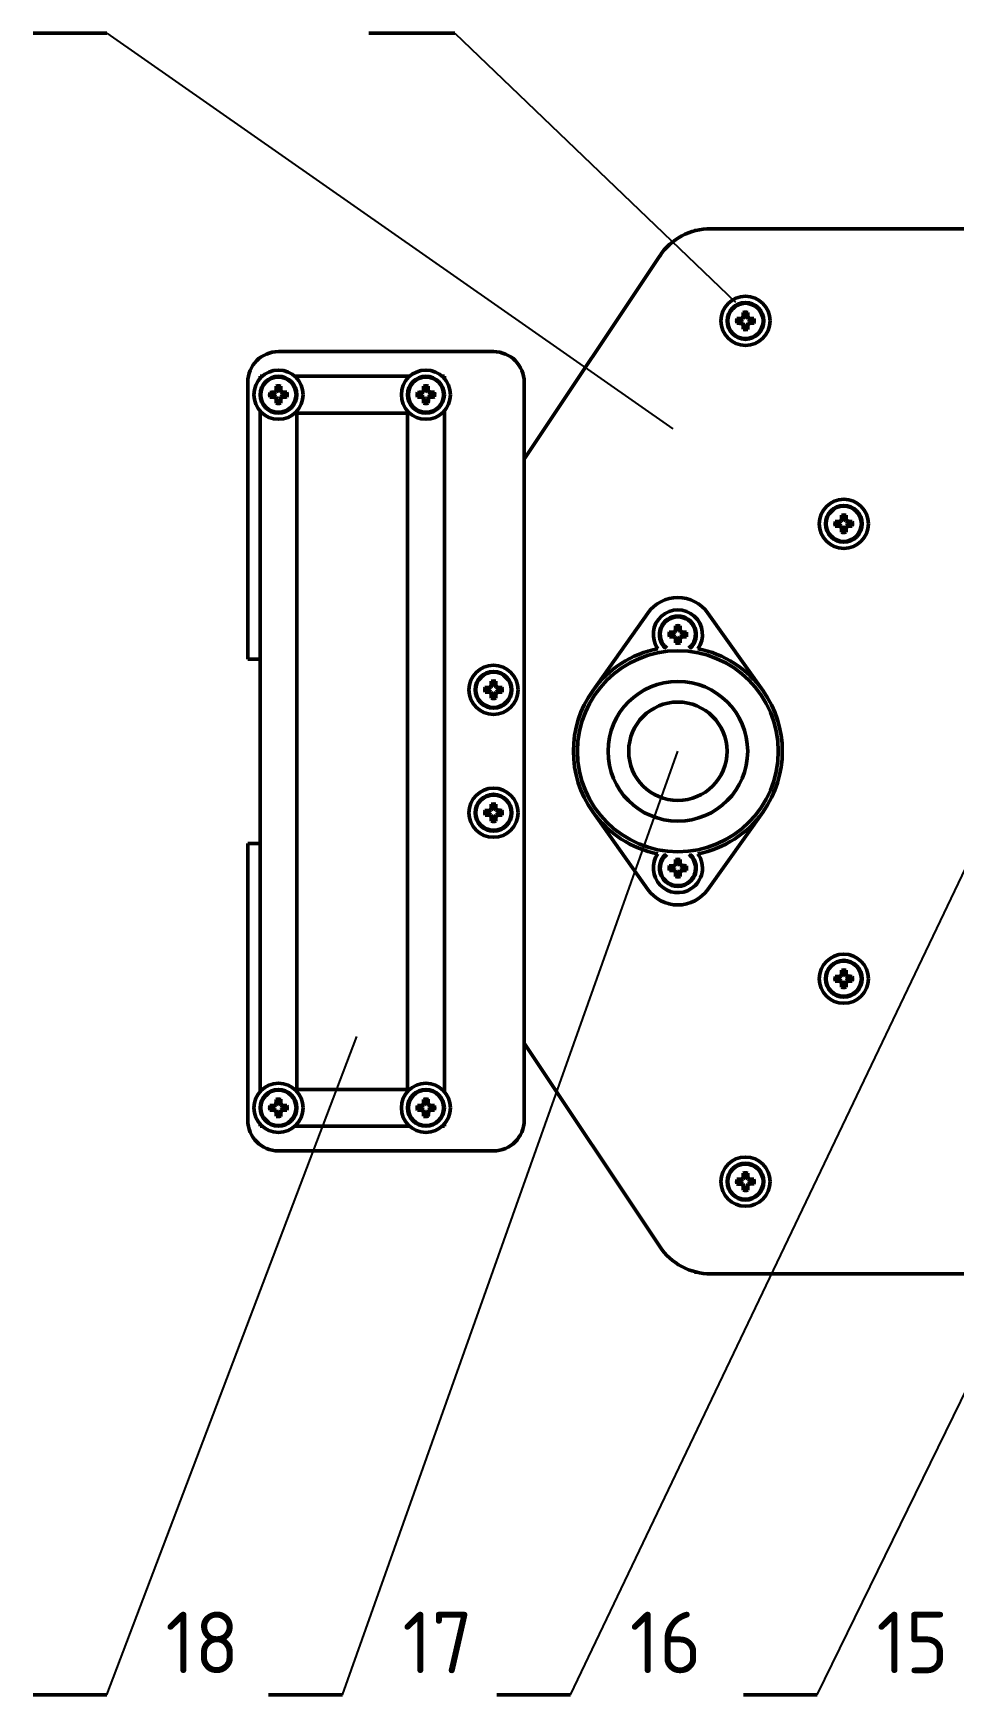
# Model space of a CAD drawing. Header units: inches. Extents: x -1846 to 3013, y 0 to 1997.
# Drawn here: x 2517.6 to 2592.5, y 273.9 to 409.1 of the extents above; entities that cross this region are included whole.
import ezdxf

# ---------------------------------------------------------------- set-up
doc = ezdxf.new("R2010")
doc.units = ezdxf.units.IN
doc.layers.add('Basic', color=7, linetype='Continuous', lineweight=50)
doc.layers.add('Thin', color=3, linetype='Continuous', lineweight=25)
doc.styles.add('Annotative', font='')
doc.styles.get('Annotative').set_extended_font_data('TCVN 7284', italic=True)

msp = doc.modelspace()

# ---------------------------------------------------------------- linework, layer by layer
at = {"layer": 'Basic'}
for p, q in [((2523.61, 409.08), (2517.61, 409.08)), ((2551.92, 409.08), (2544.92, 409.08)), ((2571.56, 393.04), (2571.56, 393.18)), ((2637.31, 393.18), (2572.74, 393.18)), ((2557.56, 374.43), (2568.58, 390.96)), ((2575.11, 385.79), (2574.87, 385.87)), ((2575.11, 385.57), (2574.87, 385.49)), ((2575.2, 385.79), (2575.11, 385.79)), ((2575.11, 385.57), (2575.21, 385.57)), ((2575.2, 385.79), (2575.19, 385.88)), ((2575.21, 385.57), (2575.19, 385.48)), ((2575.38, 385.86), (2575.2, 385.79)), ((2575.21, 385.57), (2575.38, 385.5)), ((2575.38, 385.86), (2575.31, 385.93)), ((2575.38, 385.5), (2575.31, 385.43)), ((2575.45, 386.04), (2575.36, 386.06)), ((2575.45, 386.13), (2575.37, 386.37)), ((2575.46, 385.33), (2575.37, 385.31)), ((2575.45, 386.04), (2575.38, 385.86)), ((2575.38, 385.5), (2575.46, 385.33)), ((2575.46, 385.23), (2575.38, 384.99)), ((2575.45, 386.13), (2575.45, 386.04)), ((2575.46, 385.33), (2575.46, 385.23)), ((2575.67, 386.14), (2575.75, 386.37)), ((2575.67, 386.04), (2575.67, 386.14)), ((2575.67, 386.04), (2575.76, 386.06)), ((2575.74, 385.86), (2575.67, 386.04)), ((2575.67, 385.33), (2575.74, 385.5)), ((2575.67, 385.33), (2575.76, 385.31)), ((2575.67, 385.23), (2575.67, 385.33)), ((2575.67, 385.23), (2575.75, 384.99)), ((2575.74, 385.86), (2575.81, 385.93)), ((2575.92, 385.79), (2575.74, 385.86)), ((2575.74, 385.5), (2575.92, 385.58)), ((2575.74, 385.5), (2575.81, 385.43)), ((2575.92, 385.79), (2575.93, 385.88)), ((2576.01, 385.79), (2575.92, 385.79)), ((2575.92, 385.58), (2575.94, 385.49)), ((2575.92, 385.58), (2576.02, 385.58)), ((2576.01, 385.79), (2576.25, 385.87)), ((2576.02, 385.58), (2576.25, 385.5)), ((2537.56, 383.18), (2555.06, 383.18)), ((2536.06, 381.01), (2536.06, 381.18)), ((2536.06, 381.18), (2536.24, 381.18)), ((2538.88, 381.18), (2548.24, 381.18)), ((2550.88, 381.18), (2551.06, 381.18)), ((2551.06, 381.18), (2551.06, 381.01)), ((2535.06, 358.18), (2535.06, 380.68)), ((2537.11, 379.79), (2536.87, 379.87)), ((2537.2, 379.79), (2537.11, 379.79)), ((2537.2, 379.79), (2537.19, 379.88)), ((2537.38, 379.86), (2537.2, 379.79)), ((2537.38, 379.86), (2537.31, 379.93)), ((2537.45, 380.04), (2537.36, 380.06)), ((2537.45, 380.13), (2537.37, 380.37)), ((2537.45, 380.04), (2537.38, 379.86)), ((2537.45, 380.13), (2537.45, 380.04)), ((2537.67, 380.14), (2537.75, 380.37)), ((2537.67, 380.04), (2537.67, 380.14)), ((2537.67, 380.04), (2537.76, 380.06)), ((2537.74, 379.86), (2537.67, 380.04)), ((2537.74, 379.86), (2537.81, 379.93)), ((2537.92, 379.79), (2537.74, 379.86)), ((2537.92, 379.79), (2537.93, 379.88)), ((2538.01, 379.79), (2537.92, 379.79)), ((2538.01, 379.79), (2538.25, 379.87)), ((2549.11, 379.79), (2548.87, 379.87)), ((2549.2, 379.79), (2549.11, 379.79)), ((2549.2, 379.79), (2549.19, 379.88)), ((2549.38, 379.86), (2549.2, 379.79)), ((2549.38, 379.86), (2549.31, 379.93)), ((2549.45, 380.04), (2549.36, 380.06)), ((2549.45, 380.13), (2549.37, 380.37)), ((2549.45, 380.04), (2549.38, 379.86)), ((2549.45, 380.13), (2549.45, 380.04)), ((2549.67, 380.14), (2549.75, 380.37)), ((2549.67, 380.04), (2549.67, 380.14)), ((2549.67, 380.04), (2549.76, 380.06)), ((2549.74, 379.86), (2549.67, 380.04)), ((2549.74, 379.86), (2549.81, 379.93)), ((2549.92, 379.79), (2549.74, 379.86)), ((2549.92, 379.79), (2549.93, 379.88)), ((2550.01, 379.79), (2549.92, 379.79)), ((2550.01, 379.79), (2550.25, 379.87)), ((2557.56, 380.68), (2557.56, 320.68)), ((2537.11, 379.57), (2536.87, 379.49)), ((2537.11, 379.57), (2537.21, 379.57)), ((2537.21, 379.57), (2537.19, 379.48)), ((2537.21, 379.57), (2537.38, 379.5)), ((2537.38, 379.5), (2537.31, 379.43)), ((2537.46, 379.33), (2537.37, 379.31)), ((2537.38, 379.5), (2537.46, 379.33)), ((2537.46, 379.23), (2537.38, 378.99)), ((2537.46, 379.33), (2537.46, 379.23)), ((2537.67, 379.33), (2537.74, 379.5)), ((2537.67, 379.33), (2537.76, 379.31)), ((2537.67, 379.23), (2537.67, 379.33)), ((2537.67, 379.23), (2537.75, 378.99)), ((2537.74, 379.5), (2537.92, 379.58)), ((2537.74, 379.5), (2537.81, 379.43)), ((2537.92, 379.58), (2537.94, 379.49)), ((2537.92, 379.58), (2538.02, 379.58)), ((2538.02, 379.58), (2538.25, 379.5)), ((2549.11, 379.57), (2548.87, 379.49)), ((2549.11, 379.57), (2549.21, 379.57)), ((2549.21, 379.57), (2549.19, 379.48)), ((2549.21, 379.57), (2549.38, 379.5)), ((2549.38, 379.5), (2549.31, 379.43)), ((2549.46, 379.33), (2549.37, 379.31)), ((2549.38, 379.5), (2549.46, 379.33)), ((2549.46, 379.23), (2549.38, 378.99)), ((2549.46, 379.33), (2549.46, 379.23)), ((2549.67, 379.33), (2549.74, 379.5)), ((2549.67, 379.33), (2549.76, 379.31)), ((2549.67, 379.23), (2549.67, 379.33)), ((2549.67, 379.23), (2549.75, 378.99)), ((2549.74, 379.5), (2549.92, 379.58)), ((2549.74, 379.5), (2549.81, 379.43)), ((2549.92, 379.58), (2549.94, 379.49)), ((2549.92, 379.58), (2550.02, 379.58)), ((2550.02, 379.58), (2550.25, 379.5)), ((2536.06, 323.01), (2536.06, 378.36)), ((2539.06, 378.18), (2539.06, 323.18)), ((2548.06, 378.18), (2539.06, 378.18)), ((2548.06, 323.18), (2548.06, 378.18)), ((2551.06, 378.36), (2551.06, 323.01)), ((2583.11, 369.29), (2582.87, 369.37)), ((2583.11, 369.07), (2582.87, 368.99)), ((2583.2, 369.29), (2583.11, 369.29)), ((2583.11, 369.07), (2583.21, 369.07)), ((2583.2, 369.29), (2583.19, 369.38)), ((2583.21, 369.07), (2583.19, 368.98)), ((2583.38, 369.36), (2583.2, 369.29)), ((2583.21, 369.07), (2583.38, 369)), ((2583.38, 369.36), (2583.31, 369.43)), ((2583.38, 369), (2583.31, 368.93)), ((2583.45, 369.54), (2583.36, 369.56)), ((2583.45, 369.63), (2583.37, 369.87)), ((2583.45, 369.54), (2583.38, 369.36)), ((2583.38, 369), (2583.46, 368.83)), ((2583.45, 369.63), (2583.45, 369.54)), ((2583.67, 369.64), (2583.75, 369.87)), ((2583.67, 369.54), (2583.67, 369.64)), ((2583.67, 369.54), (2583.76, 369.56)), ((2583.74, 369.36), (2583.67, 369.54)), ((2583.67, 368.83), (2583.74, 369)), ((2583.74, 369.36), (2583.81, 369.43)), ((2583.92, 369.29), (2583.74, 369.36)), ((2583.74, 369), (2583.92, 369.08)), ((2583.74, 369), (2583.81, 368.93)), ((2583.92, 369.29), (2583.93, 369.38)), ((2584.01, 369.29), (2583.92, 369.29)), ((2583.92, 369.08), (2583.94, 368.99)), ((2583.92, 369.08), (2584.02, 369.08)), ((2584.01, 369.29), (2584.25, 369.37)), ((2584.02, 369.08), (2584.25, 369)), ((2583.46, 368.83), (2583.37, 368.81)), ((2583.46, 368.73), (2583.38, 368.49)), ((2583.46, 368.83), (2583.46, 368.73)), ((2583.67, 368.83), (2583.76, 368.81)), ((2583.67, 368.73), (2583.67, 368.83)), ((2583.67, 368.73), (2583.75, 368.49)), ((2567.62, 361.92), (2563.13, 355.6)), ((2569.95, 360.63), (2569.87, 360.87)), ((2570.17, 360.64), (2570.25, 360.87)), ((2572.51, 361.92), (2576.99, 355.6)), ((2569.61, 360.29), (2569.37, 360.37)), ((2569.61, 360.07), (2569.37, 359.99)), ((2569.7, 360.29), (2569.61, 360.29)), ((2569.61, 360.07), (2569.71, 360.07)), ((2569.7, 360.29), (2569.69, 360.38)), ((2569.71, 360.07), (2569.69, 359.98)), ((2569.88, 360.36), (2569.7, 360.29)), ((2569.71, 360.07), (2569.88, 360)), ((2569.88, 360.36), (2569.81, 360.43)), ((2569.88, 360), (2569.81, 359.93)), ((2569.95, 360.54), (2569.86, 360.56)), ((2569.96, 359.83), (2569.87, 359.81)), ((2569.95, 360.54), (2569.88, 360.36)), ((2569.88, 360), (2569.96, 359.83)), ((2569.96, 359.73), (2569.88, 359.49)), ((2569.95, 360.63), (2569.95, 360.54)), ((2569.96, 359.83), (2569.96, 359.73)), ((2570.17, 360.54), (2570.17, 360.64)), ((2570.17, 360.54), (2570.26, 360.56)), ((2570.24, 360.36), (2570.17, 360.54)), ((2570.17, 359.83), (2570.24, 360)), ((2570.17, 359.83), (2570.26, 359.81)), ((2570.17, 359.73), (2570.17, 359.83)), ((2570.17, 359.73), (2570.25, 359.49)), ((2570.24, 360.36), (2570.31, 360.43)), ((2570.42, 360.29), (2570.24, 360.36)), ((2570.24, 360), (2570.42, 360.08)), ((2570.24, 360), (2570.31, 359.93)), ((2570.42, 360.29), (2570.43, 360.38)), ((2570.51, 360.29), (2570.42, 360.29)), ((2570.42, 360.08), (2570.44, 359.99)), ((2570.42, 360.08), (2570.52, 360.08)), ((2570.51, 360.29), (2570.75, 360.37)), ((2570.52, 360.08), (2570.75, 360)), ((2535.06, 358.18), (2536.06, 358.18)), ((2554.61, 355.79), (2554.37, 355.87)), ((2554.61, 355.57), (2554.37, 355.49)), ((2554.7, 355.79), (2554.61, 355.79)), ((2554.61, 355.57), (2554.71, 355.57)), ((2554.7, 355.79), (2554.69, 355.88)), ((2554.71, 355.57), (2554.69, 355.48)), ((2554.88, 355.86), (2554.7, 355.79)), ((2554.71, 355.57), (2554.88, 355.5)), ((2554.88, 355.86), (2554.81, 355.93)), ((2554.88, 355.5), (2554.81, 355.43)), ((2554.95, 356.04), (2554.86, 356.06)), ((2554.95, 356.13), (2554.87, 356.37)), ((2554.95, 356.04), (2554.88, 355.86)), ((2554.88, 355.5), (2554.96, 355.33)), ((2554.95, 356.13), (2554.95, 356.04)), ((2555.17, 356.14), (2555.25, 356.37)), ((2555.17, 356.04), (2555.17, 356.14)), ((2555.17, 356.04), (2555.26, 356.06)), ((2555.24, 355.86), (2555.17, 356.04)), ((2555.17, 355.33), (2555.24, 355.5)), ((2555.24, 355.86), (2555.31, 355.93)), ((2555.42, 355.79), (2555.24, 355.86)), ((2555.24, 355.5), (2555.42, 355.58)), ((2555.24, 355.5), (2555.31, 355.43)), ((2555.42, 355.79), (2555.43, 355.88)), ((2555.51, 355.79), (2555.42, 355.79)), ((2555.42, 355.58), (2555.44, 355.49)), ((2555.42, 355.58), (2555.52, 355.58)), ((2555.51, 355.79), (2555.75, 355.87)), ((2555.52, 355.58), (2555.75, 355.5)), ((2554.96, 355.33), (2554.87, 355.31)), ((2554.96, 355.23), (2554.88, 354.99)), ((2554.96, 355.33), (2554.96, 355.23)), ((2555.17, 355.33), (2555.26, 355.31)), ((2555.17, 355.23), (2555.17, 355.33)), ((2555.17, 355.23), (2555.25, 354.99)), ((2554.88, 345.86), (2554.81, 345.93)), ((2554.95, 346.04), (2554.86, 346.06)), ((2554.95, 346.13), (2554.87, 346.37)), ((2554.95, 346.04), (2554.88, 345.86)), ((2554.95, 346.13), (2554.95, 346.04)), ((2555.17, 346.14), (2555.25, 346.37)), ((2555.17, 346.04), (2555.17, 346.14)), ((2555.17, 346.04), (2555.26, 346.06)), ((2555.24, 345.86), (2555.17, 346.04)), ((2555.24, 345.86), (2555.31, 345.93)), ((2554.61, 345.79), (2554.37, 345.87)), ((2554.61, 345.57), (2554.37, 345.49)), ((2554.7, 345.79), (2554.61, 345.79)), ((2554.61, 345.57), (2554.71, 345.57)), ((2554.7, 345.79), (2554.69, 345.88)), ((2554.71, 345.57), (2554.69, 345.48)), ((2554.88, 345.86), (2554.7, 345.79)), ((2554.71, 345.57), (2554.88, 345.5)), ((2554.88, 345.5), (2554.81, 345.43)), ((2554.96, 345.33), (2554.87, 345.31)), ((2554.88, 345.5), (2554.96, 345.33)), ((2554.96, 345.23), (2554.88, 344.99)), ((2554.96, 345.33), (2554.96, 345.23)), ((2555.17, 345.33), (2555.24, 345.5)), ((2555.17, 345.33), (2555.26, 345.31)), ((2555.17, 345.23), (2555.17, 345.33)), ((2555.17, 345.23), (2555.25, 344.99)), ((2555.42, 345.79), (2555.24, 345.86)), ((2555.24, 345.5), (2555.42, 345.58)), ((2555.24, 345.5), (2555.31, 345.43)), ((2555.42, 345.79), (2555.43, 345.88)), ((2555.51, 345.79), (2555.42, 345.79)), ((2555.42, 345.58), (2555.44, 345.49)), ((2555.42, 345.58), (2555.52, 345.58)), ((2555.51, 345.79), (2555.75, 345.87)), ((2555.52, 345.58), (2555.75, 345.5)), ((2567.62, 339.45), (2563.13, 345.76)), ((2572.51, 339.45), (2576.99, 345.76)), ((2535.06, 320.68), (2535.06, 343.18)), ((2536.06, 343.18), (2535.06, 343.18)), ((2569.61, 341.29), (2569.37, 341.37)), ((2569.61, 341.07), (2569.37, 340.99)), ((2569.7, 341.29), (2569.61, 341.29)), ((2569.61, 341.07), (2569.71, 341.07)), ((2569.7, 341.29), (2569.69, 341.38)), ((2569.71, 341.07), (2569.69, 340.98)), ((2569.88, 341.36), (2569.7, 341.29)), ((2569.71, 341.07), (2569.88, 341)), ((2569.88, 341.36), (2569.81, 341.43)), ((2569.88, 341), (2569.81, 340.93)), ((2569.95, 341.54), (2569.86, 341.56)), ((2569.95, 341.63), (2569.87, 341.87)), ((2569.96, 340.83), (2569.87, 340.81)), ((2569.95, 341.54), (2569.88, 341.36)), ((2569.88, 341), (2569.96, 340.83)), ((2569.96, 340.73), (2569.88, 340.49)), ((2569.95, 341.63), (2569.95, 341.54)), ((2569.96, 340.83), (2569.96, 340.73)), ((2570.17, 341.64), (2570.25, 341.87)), ((2570.17, 341.54), (2570.17, 341.64)), ((2570.17, 341.54), (2570.26, 341.56)), ((2570.24, 341.36), (2570.17, 341.54)), ((2570.17, 340.83), (2570.24, 341)), ((2570.17, 340.83), (2570.26, 340.81)), ((2570.17, 340.73), (2570.17, 340.83)), ((2570.17, 340.73), (2570.25, 340.49)), ((2570.24, 341.36), (2570.31, 341.43)), ((2570.42, 341.29), (2570.24, 341.36)), ((2570.24, 341), (2570.42, 341.08)), ((2570.24, 341), (2570.31, 340.93)), ((2570.42, 341.29), (2570.43, 341.38)), ((2570.51, 341.29), (2570.42, 341.29)), ((2570.42, 341.08), (2570.44, 340.99)), ((2570.42, 341.08), (2570.52, 341.08)), ((2570.51, 341.29), (2570.75, 341.37)), ((2570.52, 341.08), (2570.75, 341)), ((2583.38, 332.36), (2583.31, 332.43)), ((2583.45, 332.54), (2583.36, 332.56)), ((2583.45, 332.63), (2583.37, 332.87)), ((2583.45, 332.54), (2583.38, 332.36)), ((2583.45, 332.63), (2583.45, 332.54)), ((2583.67, 332.64), (2583.75, 332.87)), ((2583.67, 332.54), (2583.67, 332.64)), ((2583.67, 332.54), (2583.76, 332.56)), ((2583.74, 332.36), (2583.67, 332.54)), ((2583.74, 332.36), (2583.81, 332.43)), ((2583.11, 332.29), (2582.87, 332.37)), ((2583.11, 332.07), (2582.87, 331.99)), ((2583.2, 332.29), (2583.11, 332.29)), ((2583.11, 332.07), (2583.21, 332.07)), ((2583.2, 332.29), (2583.19, 332.38)), ((2583.21, 332.07), (2583.19, 331.98)), ((2583.38, 332.36), (2583.2, 332.29)), ((2583.21, 332.07), (2583.38, 332)), ((2583.38, 332), (2583.31, 331.93)), ((2583.46, 331.83), (2583.37, 331.81)), ((2583.38, 332), (2583.46, 331.83)), ((2583.46, 331.73), (2583.38, 331.49)), ((2583.46, 331.83), (2583.46, 331.73)), ((2583.67, 331.83), (2583.74, 332)), ((2583.67, 331.83), (2583.76, 331.81)), ((2583.67, 331.73), (2583.67, 331.83)), ((2583.67, 331.73), (2583.75, 331.49)), ((2583.92, 332.29), (2583.74, 332.36)), ((2583.74, 332), (2583.92, 332.08)), ((2583.74, 332), (2583.81, 331.93)), ((2583.92, 332.29), (2583.93, 332.38)), ((2584.01, 332.29), (2583.92, 332.29)), ((2583.92, 332.08), (2583.94, 331.99)), ((2583.92, 332.08), (2584.02, 332.08)), ((2584.01, 332.29), (2584.25, 332.37)), ((2584.02, 332.08), (2584.25, 332)), ((2557.56, 326.93), (2568.58, 310.41)), ((2539.06, 323.18), (2548.06, 323.18)), ((2537.11, 321.79), (2536.87, 321.87)), ((2537.2, 321.79), (2537.11, 321.79)), ((2537.2, 321.79), (2537.19, 321.88)), ((2537.38, 321.86), (2537.2, 321.79)), ((2537.38, 321.86), (2537.31, 321.93)), ((2537.45, 322.04), (2537.36, 322.06)), ((2537.45, 322.13), (2537.37, 322.37)), ((2537.45, 322.04), (2537.38, 321.86)), ((2537.45, 322.13), (2537.45, 322.04)), ((2537.67, 322.14), (2537.75, 322.37)), ((2537.67, 322.04), (2537.67, 322.14)), ((2537.67, 322.04), (2537.76, 322.06)), ((2537.74, 321.86), (2537.67, 322.04)), ((2537.74, 321.86), (2537.81, 321.93)), ((2537.92, 321.79), (2537.74, 321.86)), ((2537.92, 321.79), (2537.93, 321.88)), ((2538.01, 321.79), (2537.92, 321.79)), ((2538.01, 321.79), (2538.25, 321.87)), ((2549.11, 321.79), (2548.87, 321.87)), ((2549.2, 321.79), (2549.11, 321.79)), ((2549.2, 321.79), (2549.19, 321.88)), ((2549.38, 321.86), (2549.2, 321.79)), ((2549.38, 321.86), (2549.31, 321.93)), ((2549.45, 322.04), (2549.36, 322.06)), ((2549.45, 322.13), (2549.37, 322.37)), ((2549.45, 322.04), (2549.38, 321.86)), ((2549.45, 322.13), (2549.45, 322.04)), ((2549.67, 322.14), (2549.75, 322.37)), ((2549.67, 322.04), (2549.67, 322.14)), ((2549.67, 322.04), (2549.76, 322.06)), ((2549.74, 321.86), (2549.67, 322.04)), ((2549.74, 321.86), (2549.81, 321.93)), ((2549.92, 321.79), (2549.74, 321.86)), ((2549.92, 321.79), (2549.93, 321.88)), ((2550.01, 321.79), (2549.92, 321.79)), ((2550.01, 321.79), (2550.25, 321.87)), ((2536.06, 320.18), (2536.06, 320.36)), ((2537.11, 321.57), (2536.87, 321.49)), ((2537.11, 321.57), (2537.21, 321.57)), ((2537.21, 321.57), (2537.19, 321.48)), ((2537.21, 321.57), (2537.38, 321.5)), ((2537.38, 321.5), (2537.31, 321.43)), ((2537.46, 321.33), (2537.37, 321.31)), ((2537.38, 321.5), (2537.46, 321.33)), ((2537.46, 321.23), (2537.38, 320.99)), ((2537.46, 321.33), (2537.46, 321.23)), ((2537.67, 321.33), (2537.74, 321.5)), ((2537.67, 321.33), (2537.76, 321.31)), ((2537.67, 321.23), (2537.67, 321.33)), ((2537.67, 321.23), (2537.75, 320.99)), ((2537.74, 321.5), (2537.92, 321.58)), ((2537.74, 321.5), (2537.81, 321.43)), ((2537.92, 321.58), (2537.94, 321.49)), ((2537.92, 321.58), (2538.02, 321.58)), ((2538.02, 321.58), (2538.25, 321.5)), ((2549.11, 321.57), (2548.87, 321.49)), ((2549.11, 321.57), (2549.21, 321.57)), ((2549.21, 321.57), (2549.19, 321.48)), ((2549.21, 321.57), (2549.38, 321.5)), ((2549.38, 321.5), (2549.31, 321.43)), ((2549.46, 321.33), (2549.37, 321.31)), ((2549.38, 321.5), (2549.46, 321.33)), ((2549.46, 321.23), (2549.38, 320.99)), ((2549.46, 321.33), (2549.46, 321.23)), ((2549.67, 321.33), (2549.74, 321.5)), ((2549.67, 321.33), (2549.76, 321.31)), ((2549.67, 321.23), (2549.67, 321.33)), ((2549.67, 321.23), (2549.75, 320.99)), ((2549.74, 321.5), (2549.92, 321.58)), ((2549.74, 321.5), (2549.81, 321.43)), ((2549.92, 321.58), (2549.94, 321.49)), ((2549.92, 321.58), (2550.02, 321.58)), ((2550.02, 321.58), (2550.25, 321.5)), ((2551.06, 320.36), (2551.06, 320.18)), ((2536.24, 320.18), (2536.06, 320.18)), ((2548.24, 320.18), (2538.88, 320.18)), ((2551.06, 320.18), (2550.88, 320.18)), ((2555.06, 318.18), (2537.56, 318.18)), ((2575.45, 316.13), (2575.37, 316.37)), ((2575.67, 316.14), (2575.75, 316.37)), ((2575.11, 315.79), (2574.87, 315.87)), ((2575.11, 315.57), (2574.87, 315.49)), ((2575.2, 315.79), (2575.11, 315.79)), ((2575.11, 315.57), (2575.21, 315.57)), ((2575.2, 315.79), (2575.19, 315.88)), ((2575.21, 315.57), (2575.19, 315.48)), ((2575.38, 315.86), (2575.2, 315.79)), ((2575.21, 315.57), (2575.38, 315.5)), ((2575.38, 315.86), (2575.31, 315.93)), ((2575.38, 315.5), (2575.31, 315.43)), ((2575.45, 316.04), (2575.36, 316.06)), ((2575.46, 315.33), (2575.37, 315.31)), ((2575.45, 316.04), (2575.38, 315.86)), ((2575.38, 315.5), (2575.46, 315.33)), ((2575.46, 315.23), (2575.38, 314.99)), ((2575.45, 316.13), (2575.45, 316.04)), ((2575.46, 315.33), (2575.46, 315.23)), ((2575.67, 316.04), (2575.67, 316.14)), ((2575.67, 316.04), (2575.76, 316.06)), ((2575.74, 315.86), (2575.67, 316.04)), ((2575.67, 315.33), (2575.74, 315.5)), ((2575.67, 315.33), (2575.76, 315.31)), ((2575.67, 315.23), (2575.67, 315.33)), ((2575.67, 315.23), (2575.75, 314.99)), ((2575.74, 315.86), (2575.81, 315.93)), ((2575.92, 315.79), (2575.74, 315.86)), ((2575.74, 315.5), (2575.92, 315.58)), ((2575.74, 315.5), (2575.81, 315.43)), ((2575.92, 315.79), (2575.93, 315.88)), ((2576.01, 315.79), (2575.92, 315.79)), ((2575.92, 315.58), (2575.94, 315.49)), ((2575.92, 315.58), (2576.02, 315.58)), ((2576.01, 315.79), (2576.25, 315.87)), ((2576.02, 315.58), (2576.25, 315.5)), ((2571.56, 308.18), (2571.56, 308.32)), ((2637.31, 308.18), (2572.74, 308.18)), ((2523.61, 273.95), (2517.61, 273.95)), ((2542.76, 273.95), (2536.76, 273.95)), ((2561.32, 273.95), (2555.32, 273.95)), ((2581.4, 273.95), (2575.4, 273.95))]:
    msp.add_line(p, q, dxfattribs=at)
for centre, radius in [((2575.56, 385.68), 2), ((2575.56, 385.68), 1.5), ((2575.56, 385.68), 1.43), ((2537.56, 379.68), 2), ((2537.56, 379.68), 1.5), ((2537.56, 379.68), 1.43), ((2549.56, 379.68), 2), ((2549.56, 379.68), 1.5), ((2549.56, 379.68), 1.43), ((2583.56, 369.18), 2), ((2583.56, 369.18), 1.5), ((2583.56, 369.18), 1.43), ((2570.06, 350.68), 8.17), ((2555.06, 355.68), 2), ((2555.06, 355.68), 1.5), ((2555.06, 355.68), 1.43), ((2570.06, 350.68), 5.68), ((2570.06, 350.68), 4), ((2555.06, 345.68), 2), ((2555.06, 345.68), 1.5), ((2555.06, 345.68), 1.43), ((2583.56, 332.18), 2), ((2583.56, 332.18), 1.5), ((2583.56, 332.18), 1.43), ((2537.56, 321.68), 2), ((2537.56, 321.68), 1.5), ((2537.56, 321.68), 1.43), ((2549.56, 321.68), 2), ((2549.56, 321.68), 1.5), ((2549.56, 321.68), 1.43), ((2575.56, 315.68), 2), ((2575.56, 315.68), 1.5), ((2575.56, 315.68), 1.43)]:
    msp.add_circle(centre, radius, dxfattribs=at)
for centre, radius, start, end in [((2572.74, 388.18), 5, 90, 146.3099), ((2575.56, 385.68), 0.716, 165.0066, 195.6056), ((2575.64, 363.95), 21.93, 91.1972, 92.0253), ((2575.41, 407.41), 21.93, 268.5869, 269.4149), ((2575.56, 385.68), 0.465, 167.0061, 193.6061), ((2584.68, 364), 23.84, 113.1259, 113.4521), ((2584.44, 407.46), 23.84, 247.16, 247.4863), ((2597.34, 376.8), 23.84, 157.16, 157.4863), ((2597.24, 394.8), 23.84, 203.1259, 203.4521), ((2597.29, 385.83), 21.93, 178.5869, 179.4149), ((2575.56, 385.68), 0.716, 75.0066, 105.6056), ((2597.29, 385.77), 21.93, 181.1972, 182.0253), ((2575.56, 385.68), 0.465, 77.0061, 103.6061), ((2575.56, 385.68), 0.465, 257.0061, 283.6061), ((2553.83, 385.6), 21.93, 1.1972, 2.0253), ((2553.83, 385.53), 21.93, 358.5869, 359.4149), ((2553.88, 376.57), 23.84, 23.1259, 23.4521), ((2553.79, 394.56), 23.84, 337.16, 337.4863), ((2566.68, 363.91), 23.84, 67.16, 67.4863), ((2566.45, 407.36), 23.84, 293.1259, 293.4521), ((2575.71, 363.95), 21.93, 88.5869, 89.4149), ((2575.48, 407.41), 21.93, 271.1972, 272.0253), ((2575.56, 385.68), 0.465, 347.0061, 13.6061), ((2575.56, 385.68), 0.716, 345.0066, 15.6056), ((2575.56, 385.68), 0.716, 255.0066, 285.6056), ((2537.56, 380.68), 2.5, 90, 180), ((2555.06, 380.68), 2.5, 0, 90), ((2537.56, 379.68), 0.716, 165.0066, 195.6056), ((2537.64, 357.95), 21.93, 91.1972, 92.0253), ((2537.56, 379.68), 0.465, 167.0061, 193.6061), ((2546.68, 358), 23.84, 113.1259, 113.4521), ((2559.34, 370.8), 23.84, 157.16, 157.4863), ((2559.29, 379.83), 21.93, 178.5869, 179.4149), ((2537.56, 379.68), 0.716, 75.0066, 105.6056), ((2537.56, 379.68), 0.465, 77.0061, 103.6061), ((2515.83, 379.6), 21.93, 1.1972, 2.0253), ((2515.88, 370.57), 23.84, 23.1259, 23.4521), ((2528.68, 357.91), 23.84, 67.16, 67.4863), ((2537.71, 357.95), 21.93, 88.5869, 89.4149), ((2537.56, 379.68), 0.465, 347.0061, 13.6061), ((2537.56, 379.68), 0.716, 345.0066, 15.6056), ((2549.56, 379.68), 0.716, 165.0066, 195.6056), ((2549.64, 357.95), 21.93, 91.1972, 92.0253), ((2549.56, 379.68), 0.465, 167.0061, 193.6061), ((2558.68, 358), 23.84, 113.1259, 113.4521), ((2571.34, 370.8), 23.84, 157.16, 157.4863), ((2571.29, 379.83), 21.93, 178.5869, 179.4149), ((2549.56, 379.68), 0.716, 75.0066, 105.6056), ((2549.56, 379.68), 0.465, 77.0061, 103.6061), ((2527.83, 379.6), 21.93, 1.1972, 2.0253), ((2527.88, 370.57), 23.84, 23.1259, 23.4521), ((2540.68, 357.91), 23.84, 67.16, 67.4863), ((2549.71, 357.95), 21.93, 88.5869, 89.4149), ((2549.56, 379.68), 0.465, 347.0061, 13.6061), ((2549.56, 379.68), 0.716, 345.0066, 15.6056), ((2537.41, 401.41), 21.93, 268.5869, 269.4149), ((2546.44, 401.46), 23.84, 247.16, 247.4863), ((2559.24, 388.8), 23.84, 203.1259, 203.4521), ((2559.29, 379.77), 21.93, 181.1972, 182.0253), ((2537.56, 379.68), 0.716, 255.0066, 285.6056), ((2537.56, 379.68), 0.465, 257.0061, 283.6061), ((2515.83, 379.53), 21.93, 358.5869, 359.4149), ((2515.79, 388.56), 23.84, 337.16, 337.4863), ((2528.45, 401.36), 23.84, 293.1259, 293.4521), ((2537.48, 401.41), 21.93, 271.1972, 272.0253), ((2549.41, 401.41), 21.93, 268.5869, 269.4149), ((2558.44, 401.46), 23.84, 247.16, 247.4863), ((2571.24, 388.8), 23.84, 203.1259, 203.4521), ((2571.29, 379.77), 21.93, 181.1972, 182.0253), ((2549.56, 379.68), 0.716, 255.0066, 285.6056), ((2549.56, 379.68), 0.465, 257.0061, 283.6061), ((2527.83, 379.53), 21.93, 358.5869, 359.4149), ((2527.79, 388.56), 23.84, 337.16, 337.4863), ((2540.45, 401.36), 23.84, 293.1259, 293.4521), ((2549.48, 401.41), 21.93, 271.1972, 272.0253), ((2583.56, 369.18), 0.716, 165.0066, 195.6056), ((2583.64, 347.45), 21.93, 91.1972, 92.0253), ((2583.41, 390.91), 21.93, 268.5869, 269.4149), ((2583.56, 369.18), 0.465, 167.0061, 193.6061), ((2592.68, 347.5), 23.84, 113.1259, 113.4521), ((2592.44, 390.96), 23.84, 247.16, 247.4863), ((2605.34, 360.3), 23.84, 157.16, 157.4863), ((2605.24, 378.3), 23.84, 203.1259, 203.4521), ((2605.29, 369.33), 21.93, 178.5869, 179.4149), ((2583.56, 369.18), 0.716, 75.0066, 105.6056), ((2583.56, 369.18), 0.465, 77.0061, 103.6061), ((2561.83, 369.1), 21.93, 1.1972, 2.0253), ((2561.88, 360.07), 23.84, 23.1259, 23.4521), ((2561.79, 378.06), 23.84, 337.16, 337.4863), ((2574.68, 347.41), 23.84, 67.16, 67.4863), ((2574.45, 390.86), 23.84, 293.1259, 293.4521), ((2583.71, 347.45), 21.93, 88.5869, 89.4149), ((2583.48, 390.91), 21.93, 271.1972, 272.0253), ((2583.56, 369.18), 0.465, 347.0061, 13.6061), ((2583.56, 369.18), 0.716, 345.0066, 15.6056), ((2605.29, 369.27), 21.93, 181.1972, 182.0253), ((2583.56, 369.18), 0.716, 255.0066, 285.6056), ((2583.56, 369.18), 0.465, 257.0061, 283.6061), ((2561.83, 369.03), 21.93, 358.5869, 359.4149), ((2570.06, 360.18), 3, 35.3765, 144.6235), ((2570.06, 360.18), 2, 324.6235, 215.3765), ((2570.06, 360.18), 1.5, 312.0187, 227.9813), ((2570.06, 360.18), 1.43, 308.7139, 231.2861), ((2591.79, 360.33), 21.93, 178.5869, 179.4149), ((2570.06, 360.18), 0.716, 75.0066, 105.6056), ((2548.33, 360.1), 21.93, 1.1972, 2.0253), ((2570.06, 360.18), 0.716, 165.0066, 195.6056), ((2570.14, 338.45), 21.93, 91.1972, 92.0253), ((2569.91, 381.91), 21.93, 268.5869, 269.4149), ((2570.06, 360.18), 0.465, 167.0061, 193.6061), ((2579.18, 338.5), 23.84, 113.1259, 113.4521), ((2578.94, 381.96), 23.84, 247.16, 247.4863), ((2591.84, 351.3), 23.84, 157.16, 157.4863), ((2591.74, 369.3), 23.84, 203.1259, 203.4521), ((2591.79, 360.27), 21.93, 181.1972, 182.0253), ((2570.06, 360.18), 0.716, 255.0066, 285.6056), ((2570.06, 360.18), 0.465, 77.0061, 103.6061), ((2570.06, 360.18), 0.465, 257.0061, 283.6061), ((2548.33, 360.03), 21.93, 358.5869, 359.4149), ((2548.38, 351.07), 23.84, 23.1259, 23.4521), ((2548.29, 369.06), 23.84, 337.16, 337.4863), ((2561.18, 338.41), 23.84, 67.16, 67.4863), ((2560.95, 381.86), 23.84, 293.1259, 293.4521), ((2570.21, 338.45), 21.93, 88.5869, 89.4149), ((2569.98, 381.91), 21.93, 271.1972, 272.0253), ((2570.06, 360.18), 0.465, 347.0061, 13.6061), ((2570.06, 360.18), 0.716, 345.0066, 15.6056), ((2570.06, 350.68), 8.5, 101.0608, 144.6235), ((2570.06, 350.68), 8.5, 35.3765, 78.9392), ((2555.06, 355.68), 0.716, 165.0066, 195.6056), ((2555.14, 333.95), 21.93, 91.1972, 92.0253), ((2554.91, 377.41), 21.93, 268.5869, 269.4149), ((2555.06, 355.68), 0.465, 167.0061, 193.6061), ((2564.18, 334), 23.84, 113.1259, 113.4521), ((2563.94, 377.46), 23.84, 247.16, 247.4863), ((2576.84, 346.8), 23.84, 157.16, 157.4863), ((2576.74, 364.8), 23.84, 203.1259, 203.4521), ((2576.79, 355.83), 21.93, 178.5869, 179.4149), ((2555.06, 355.68), 0.716, 75.0066, 105.6056), ((2555.06, 355.68), 0.465, 77.0061, 103.6061), ((2533.33, 355.6), 21.93, 1.1972, 2.0253), ((2533.38, 346.57), 23.84, 23.1259, 23.4521), ((2533.29, 364.56), 23.84, 337.16, 337.4863), ((2546.18, 333.91), 23.84, 67.16, 67.4863), ((2545.95, 377.36), 23.84, 293.1259, 293.4521), ((2555.21, 333.95), 21.93, 88.5869, 89.4149), ((2554.98, 377.41), 21.93, 271.1972, 272.0253), ((2555.06, 355.68), 0.465, 347.0061, 13.6061), ((2555.06, 355.68), 0.716, 345.0066, 15.6056), ((2570.06, 350.68), 8.5, 144.6235, 215.3765), ((2570.06, 350.68), 8.5, 324.6235, 35.3765), ((2576.79, 355.77), 21.93, 181.1972, 182.0253), ((2555.06, 355.68), 0.716, 255.0066, 285.6056), ((2555.06, 355.68), 0.465, 257.0061, 283.6061), ((2533.33, 355.53), 21.93, 358.5869, 359.4149), ((2564.18, 324), 23.84, 113.1259, 113.4521), ((2576.84, 336.8), 23.84, 157.16, 157.4863), ((2576.79, 345.83), 21.93, 178.5869, 179.4149), ((2555.06, 345.68), 0.716, 75.0066, 105.6056), ((2555.06, 345.68), 0.465, 77.0061, 103.6061), ((2533.33, 345.6), 21.93, 1.1972, 2.0253), ((2533.38, 336.57), 23.84, 23.1259, 23.4521), ((2546.18, 323.91), 23.84, 67.16, 67.4863), ((2555.06, 345.68), 0.716, 165.0066, 195.6056), ((2555.14, 323.95), 21.93, 91.1972, 92.0253), ((2554.91, 367.41), 21.93, 268.5869, 269.4149), ((2555.06, 345.68), 0.465, 167.0061, 193.6061), ((2563.94, 367.46), 23.84, 247.16, 247.4863), ((2576.74, 354.8), 23.84, 203.1259, 203.4521), ((2576.79, 345.77), 21.93, 181.1972, 182.0253), ((2555.06, 345.68), 0.716, 255.0066, 285.6056), ((2555.06, 345.68), 0.465, 257.0061, 283.6061), ((2533.33, 345.53), 21.93, 358.5869, 359.4149), ((2533.29, 354.56), 23.84, 337.16, 337.4863), ((2545.95, 367.36), 23.84, 293.1259, 293.4521), ((2555.21, 323.95), 21.93, 88.5869, 89.4149), ((2554.98, 367.41), 21.93, 271.1972, 272.0253), ((2555.06, 345.68), 0.465, 347.0061, 13.6061), ((2555.06, 345.68), 0.716, 345.0066, 15.6056), ((2570.06, 350.68), 8.5, 215.3765, 258.9392), ((2570.06, 350.68), 8.5, 281.0608, 324.6235), ((2570.06, 341.18), 2, 144.6235, 303.1576), ((2570.06, 341.18), 1.5, 132.0187, 303.1576), ((2570.06, 341.18), 1.43, 128.7139, 303.1576), ((2570.06, 341.18), 0.716, 75.0066, 105.6056), ((2570.06, 341.18), 1.43, 303.1576, 51.2861), ((2570.06, 341.18), 1.5, 303.1576, 47.9813), ((2570.06, 341.18), 2, 303.1576, 35.3765), ((2570.06, 341.18), 0.716, 165.0066, 195.6056), ((2570.14, 319.45), 21.93, 91.1972, 92.0253), ((2569.91, 362.91), 21.93, 268.5869, 269.4149), ((2570.06, 341.18), 0.465, 167.0061, 193.6061), ((2579.18, 319.5), 23.84, 113.1259, 113.4521), ((2578.94, 362.96), 23.84, 247.16, 247.4863), ((2591.84, 332.3), 23.84, 157.16, 157.4863), ((2591.74, 350.3), 23.84, 203.1259, 203.4521), ((2591.79, 341.33), 21.93, 178.5869, 179.4149), ((2591.79, 341.27), 21.93, 181.1972, 182.0253), ((2570.06, 341.18), 0.465, 77.0061, 103.6061), ((2570.06, 341.18), 0.465, 257.0061, 283.6061), ((2548.33, 341.1), 21.93, 1.1972, 2.0253), ((2548.33, 341.03), 21.93, 358.5869, 359.4149), ((2548.38, 332.07), 23.84, 23.1259, 23.4521), ((2548.29, 350.06), 23.84, 337.16, 337.4863), ((2561.18, 319.41), 23.84, 67.16, 67.4863), ((2560.95, 362.86), 23.84, 293.1259, 293.4521), ((2570.21, 319.45), 21.93, 88.5869, 89.4149), ((2569.98, 362.91), 21.93, 271.1972, 272.0253), ((2570.06, 341.18), 0.465, 347.0061, 13.6061), ((2570.06, 341.18), 0.716, 345.0066, 15.6056), ((2570.06, 341.18), 3, 215.3765, 324.6235), ((2570.06, 341.18), 0.716, 255.0066, 285.6056), ((2592.68, 310.5), 23.84, 113.1259, 113.4521), ((2605.34, 323.3), 23.84, 157.16, 157.4863), ((2605.29, 332.33), 21.93, 178.5869, 179.4149), ((2583.56, 332.18), 0.716, 75.0066, 105.6056), ((2583.56, 332.18), 0.465, 77.0061, 103.6061), ((2561.83, 332.1), 21.93, 1.1972, 2.0253), ((2561.88, 323.07), 23.84, 23.1259, 23.4521), ((2574.68, 310.41), 23.84, 67.16, 67.4863), ((2583.56, 332.18), 0.716, 165.0066, 195.6056), ((2583.64, 310.45), 21.93, 91.1972, 92.0253), ((2583.41, 353.91), 21.93, 268.5869, 269.4149), ((2583.56, 332.18), 0.465, 167.0061, 193.6061), ((2592.44, 353.96), 23.84, 247.16, 247.4863), ((2605.24, 341.3), 23.84, 203.1259, 203.4521), ((2605.29, 332.27), 21.93, 181.1972, 182.0253), ((2583.56, 332.18), 0.716, 255.0066, 285.6056), ((2583.56, 332.18), 0.465, 257.0061, 283.6061), ((2561.83, 332.03), 21.93, 358.5869, 359.4149), ((2561.79, 341.06), 23.84, 337.16, 337.4863), ((2574.45, 353.86), 23.84, 293.1259, 293.4521), ((2583.71, 310.45), 21.93, 88.5869, 89.4149), ((2583.48, 353.91), 21.93, 271.1972, 272.0253), ((2583.56, 332.18), 0.465, 347.0061, 13.6061), ((2583.56, 332.18), 0.716, 345.0066, 15.6056), ((2537.56, 321.68), 0.716, 165.0066, 195.6056), ((2537.64, 299.95), 21.93, 91.1972, 92.0253), ((2537.56, 321.68), 0.465, 167.0061, 193.6061), ((2546.68, 300), 23.84, 113.1259, 113.4521), ((2559.34, 312.8), 23.84, 157.16, 157.4863), ((2559.29, 321.83), 21.93, 178.5869, 179.4149), ((2537.56, 321.68), 0.716, 75.0066, 105.6056), ((2537.56, 321.68), 0.465, 77.0061, 103.6061), ((2515.83, 321.6), 21.93, 1.1972, 2.0253), ((2515.88, 312.57), 23.84, 23.1259, 23.4521), ((2528.68, 299.91), 23.84, 67.16, 67.4863), ((2537.71, 299.95), 21.93, 88.5869, 89.4149), ((2537.56, 321.68), 0.465, 347.0061, 13.6061), ((2537.56, 321.68), 0.716, 345.0066, 15.6056), ((2549.56, 321.68), 0.716, 165.0066, 195.6056), ((2549.64, 299.95), 21.93, 91.1972, 92.0253), ((2549.56, 321.68), 0.465, 167.0061, 193.6061), ((2558.68, 300), 23.84, 113.1259, 113.4521), ((2571.34, 312.8), 23.84, 157.16, 157.4863), ((2571.29, 321.83), 21.93, 178.5869, 179.4149), ((2549.56, 321.68), 0.716, 75.0066, 105.6056), ((2549.56, 321.68), 0.465, 77.0061, 103.6061), ((2527.83, 321.6), 21.93, 1.1972, 2.0253), ((2527.88, 312.57), 23.84, 23.1259, 23.4521), ((2540.68, 299.91), 23.84, 67.16, 67.4863), ((2549.71, 299.95), 21.93, 88.5869, 89.4149), ((2549.56, 321.68), 0.465, 347.0061, 13.6061), ((2549.56, 321.68), 0.716, 345.0066, 15.6056), ((2537.56, 320.68), 2.5, 180, 270), ((2537.41, 343.41), 21.93, 268.5869, 269.4149), ((2546.44, 343.46), 23.84, 247.16, 247.4863), ((2559.24, 330.8), 23.84, 203.1259, 203.4521), ((2559.29, 321.77), 21.93, 181.1972, 182.0253), ((2537.56, 321.68), 0.716, 255.0066, 285.6056), ((2537.56, 321.68), 0.465, 257.0061, 283.6061), ((2515.83, 321.53), 21.93, 358.5869, 359.4149), ((2515.79, 330.56), 23.84, 337.16, 337.4863), ((2528.45, 343.36), 23.84, 293.1259, 293.4521), ((2537.48, 343.41), 21.93, 271.1972, 272.0253), ((2549.41, 343.41), 21.93, 268.5869, 269.4149), ((2558.44, 343.46), 23.84, 247.16, 247.4863), ((2571.24, 330.8), 23.84, 203.1259, 203.4521), ((2571.29, 321.77), 21.93, 181.1972, 182.0253), ((2549.56, 321.68), 0.716, 255.0066, 285.6056), ((2549.56, 321.68), 0.465, 257.0061, 283.6061), ((2527.83, 321.53), 21.93, 358.5869, 359.4149), ((2527.79, 330.56), 23.84, 337.16, 337.4863), ((2540.45, 343.36), 23.84, 293.1259, 293.4521), ((2549.48, 343.41), 21.93, 271.1972, 272.0253), ((2555.06, 320.68), 2.5, 270, 0), ((2597.29, 315.83), 21.93, 178.5869, 179.4149), ((2575.56, 315.68), 0.716, 75.0066, 105.6056), ((2553.83, 315.6), 21.93, 1.1972, 2.0253), ((2575.56, 315.68), 0.716, 165.0066, 195.6056), ((2575.64, 293.95), 21.93, 91.1972, 92.0253), ((2575.41, 337.41), 21.93, 268.5869, 269.4149), ((2575.56, 315.68), 0.465, 167.0061, 193.6061), ((2584.68, 294), 23.84, 113.1259, 113.4521), ((2584.44, 337.46), 23.84, 247.16, 247.4863), ((2597.34, 306.8), 23.84, 157.16, 157.4863), ((2597.24, 324.8), 23.84, 203.1259, 203.4521), ((2597.29, 315.77), 21.93, 181.1972, 182.0253), ((2575.56, 315.68), 0.716, 255.0066, 285.6056), ((2575.56, 315.68), 0.465, 77.0061, 103.6061), ((2575.56, 315.68), 0.465, 257.0061, 283.6061), ((2553.83, 315.53), 21.93, 358.5869, 359.4149), ((2553.88, 306.57), 23.84, 23.1259, 23.4521), ((2553.79, 324.56), 23.84, 337.16, 337.4863), ((2566.68, 293.91), 23.84, 67.16, 67.4863), ((2566.45, 337.36), 23.84, 293.1259, 293.4521), ((2575.71, 293.95), 21.93, 88.5869, 89.4149), ((2575.48, 337.41), 21.93, 271.1972, 272.0253), ((2575.56, 315.68), 0.465, 347.0061, 13.6061), ((2575.56, 315.68), 0.716, 345.0066, 15.6056), ((2572.74, 313.18), 5, 213.6901, 270)]:
    msp.add_arc(centre, radius, start, end, dxfattribs=at)
at = {"layer": 'Thin'}
for p, q in [((2523.61, 409.08), (2569.64, 376.89)), ((2551.92, 409.08), (2574.75, 387.2)), ((2561.32, 273.95), (2605.56, 366.48)), ((2542.76, 273.95), (2570.06, 350.68)), ((2523.61, 273.95), (2543.93, 327.49)), ((2581.4, 273.95), (2607.21, 326.74))]:
    msp.add_line(p, q, dxfattribs=at)

# ---------------------------------------------------------------- texts
at = {"layer": 'Basic', "char_height": 5, "width": 27.5, "attachment_point": 1, "style": 'Annotative'}
for s, insert in [('\\pxqc;{\\fTCVN 7284|b0|i0|c0|p34;18\\P}', (2517.61, 280.7)), ('\\pxqc;{\\fTCVN 7284|b0|i0|c0|p34;17\\P}', (2536.76, 280.7)), ('\\pxqc;{\\fTCVN 7284|b0|i0|c0|p34;16\\P}', (2555.32, 280.7)), ('\\pxqc;{\\fTCVN 7284|b0|i0|c0|p34;15\\P}', (2575.4, 280.7))]:
    msp.add_mtext(s, dxfattribs=dict(at, insert=insert))

doc.saveas('drawing.dxf')
